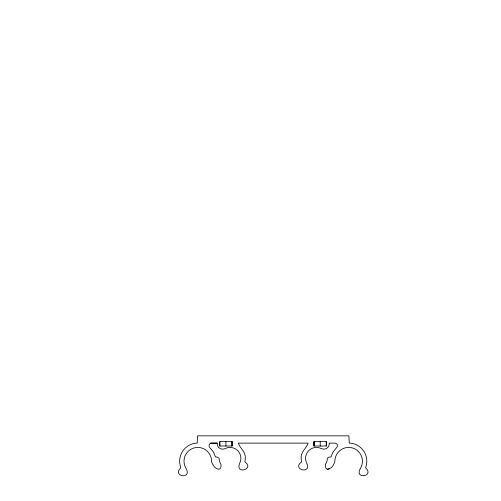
<?xml version="1.0" encoding="UTF-8"?>
<svg xmlns="http://www.w3.org/2000/svg" width="501" height="501" viewBox="0 0 501 501"><rect width="100%" height="100%" fill="white"/><g stroke="black" fill="none" stroke-linecap="round" stroke-linejoin="round"><path stroke-width="0.75" d="M219.939 446.009L219.939 441.657M225.913 446.009L225.913 441.657M231.888 446.009L231.888 441.657M232.182 446.009L232.182 441.657L219.651 441.657L219.651 446.009L232.182 446.009L232.182 441.657M313.945 446.009L313.945 441.657L326.477 441.657L326.477 446.009L313.945 446.009L313.945 441.657M320.214 446.009L320.214 441.657M329.188 468.848C325.218 470.946 324.335 464.659 326.495 462.467A10.878 10.878 0 0 0 327.322 458.302L328.969 457.131L331.055 456.874L332.958 452.127L336.528 447.719A2.762 2.762 0 0 0 335.814 443.153L329.263 443.135A5.442 5.442 0 0 1 321.385 448.608A10.878 10.878 0 0 0 306.75 463.243C311.76 474.979 291.231 469.212 301.633 461.859A15.23 15.23 0 0 1 301.207 458.302C300.349 451.94 306.455 448.476 308.102 443.116L238.351 443.116C239.998 448.476 246.104 451.94 245.246 458.302A15.23 15.23 0 0 1 244.826 461.859C255.222 469.212 234.693 474.979 239.703 463.243A10.878 10.878 0 0 0 225.074 448.608A5.442 5.442 0 0 1 217.19 443.128L210.639 443.153A2.762 2.762 0 0 0 209.925 447.719L213.495 452.127L215.399 456.874L217.484 457.131L219.131 458.302A10.878 10.878 0 0 0 219.958 462.467C222.118 464.659 221.235 470.946 217.265 468.848A8.141 8.141 0 0 1 212.775 464.258L211.785 462.542L211.554 460.475A13.784 13.784 0 0 0 193.874 447.982A13.784 13.784 0 0 0 185.852 468.084C192.872 479.883 171.48 476.645 180.861 467.696A18.136 18.136 0 0 1 196.843 443.084L197.219 443.072L197.538 435.857L348.915 435.857L349.241 443.072L349.61 443.084A18.136 18.136 0 0 1 365.592 467.696C374.961 476.708 353.562 479.833 360.601 468.084A13.784 13.784 0 0 0 352.579 447.982A13.784 13.784 0 0 0 334.9 460.475L334.668 462.542L333.679 464.258A8.141 8.141 0 0 1 327.065 469.399M210.639 443.153L217.19 443.128M326.189 441.657L326.189 446.009M314.24 441.657L314.24 446.009"/></g></svg>
